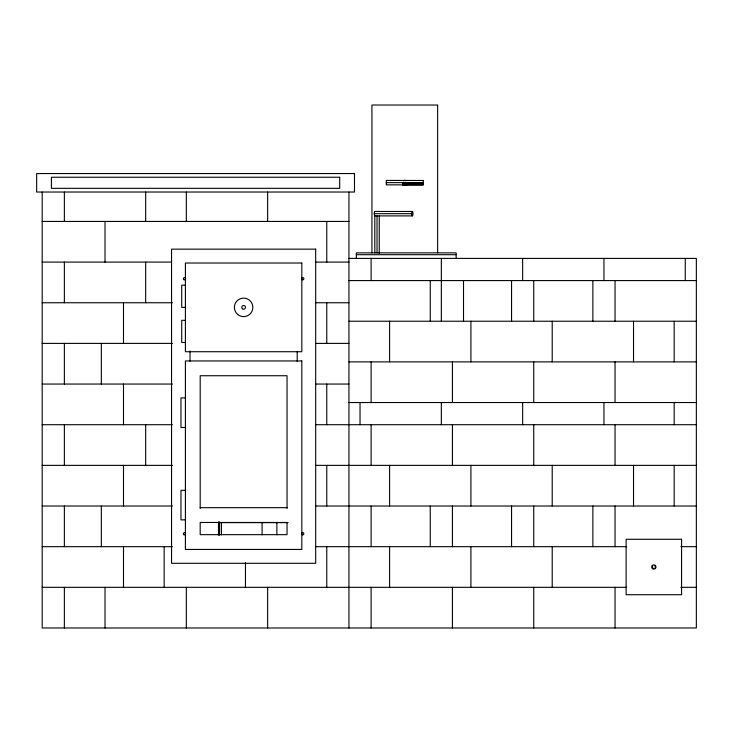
<?xml version="1.0" encoding="UTF-8"?>
<svg xmlns="http://www.w3.org/2000/svg" width="733" height="733" viewBox="0 0 733 733"><rect width="100%" height="100%" fill="white"/><g stroke="black" fill="none" stroke-linecap="round" stroke-linejoin="round"><path stroke-width="1.1" d="M404.79 184.853L405.349 184.78A2.217 2.199 -90 0 0 406.348 184.203A2.217 2.217 0 0 1 403.205 184.203M423.253 180.492L386.291 180.419L386.291 184.853L423.253 184.853L423.253 180.419M386.291 182.636L423.253 182.636M402.554 183.204L423.253 183.204M402.554 183.745L423.253 183.745M402.554 184.203L423.253 184.203M402.554 184.551L423.253 184.551M402.554 184.78L423.253 184.78M374.92 211.461L412.312 211.461A2.217 0.66 -90 0 1 412.972 213.679A2.217 0.66 90 0 1 412.312 215.896L374.82 215.896L374.82 252.821M375.085 211.535A2.217 0.66 -90 0 0 374.251 213.679L411.653 213.679A2.217 0.66 -90 0 1 412.312 211.461M42.193 221.439L348.945 221.439M356.339 254.699L456.128 254.699M348.945 258.401L696.35 258.401L696.35 627.979L42.193 627.979L42.193 192.083M42.193 262.093L171.43 262.093M315.337 262.093L348.945 262.093M348.945 280.574L696.35 280.574M185.403 285.192L181.711 285.192L181.711 307.365L185.403 307.365M42.193 302.747L172.402 302.747M315.685 302.747L348.945 302.747M185.403 320.303L181.711 320.303L181.711 342.476L185.403 342.476M348.945 321.228L696.35 321.228M42.193 343.401L172.402 343.401M315.685 343.401L348.945 343.401M348.945 361.882L696.35 361.882M42.193 384.055L172.402 384.055M315.685 384.055L348.945 384.055M185.403 397.918L180.969 397.918L180.969 427.476L185.403 427.476M348.945 402.536L696.35 402.536M42.193 424.709L172.402 424.709M315.685 424.709L696.35 424.709M42.193 465.363L172.402 465.363M315.685 465.363L696.35 465.363M185.403 490.313L180.969 490.313L180.969 519.871L185.403 519.871M42.193 506.017L172.402 506.017M315.685 506.017L696.35 506.017M200.191 507.676L287.043 507.676M219.194 522.647L288.17 522.647M42.193 546.671L172.328 546.671M315.318 546.671L626.651 546.671M680.829 546.671L696.35 546.671M42.193 587.325L626.651 587.325M680.829 587.325L696.35 587.325M404.79 180.419L405.349 180.492A2.217 2.199 -90 0 1 405.89 180.712A2.217 2.217 0 0 0 403.663 180.712M685.263 258.401L685.263 280.574M674.177 321.228L674.177 361.882M674.177 402.536L674.177 424.709M674.177 465.363L674.177 506.017M633.523 321.228L633.523 361.882M633.523 465.363L633.523 506.017M615.042 280.574L615.042 321.228M615.042 361.882L615.042 402.536M615.042 424.709L615.042 465.363M615.042 506.017L615.042 546.671M615.042 587.325L615.042 627.979M603.955 258.401L603.955 280.574M603.955 402.536L603.955 424.709M592.869 280.574L592.869 321.228M592.869 506.017L592.869 546.671M552.215 321.228L552.215 361.882M552.215 465.363L552.215 506.017M552.215 546.671L552.215 587.325M533.734 280.574L533.734 321.228M533.734 361.882L533.734 402.536M533.734 424.709L533.734 465.363M533.734 506.017L533.734 546.671M533.734 587.325L533.734 627.979M522.647 258.401L522.647 280.574M522.647 402.536L522.647 424.709M511.561 280.574L511.561 321.228M511.561 506.017L511.561 546.671M470.907 321.228L470.907 361.882M470.907 465.363L470.907 506.017M470.907 546.671L470.907 587.325M463.513 280.574L463.513 321.228M456.128 258.401L456.128 252.858L356.339 252.858L356.339 258.401M452.426 361.882L452.426 402.536M452.426 424.709L452.426 465.363M452.426 506.017L452.426 546.671M452.426 587.325L452.426 627.979M441.339 258.401L441.339 321.228M441.339 402.536L441.339 424.709M437.647 252.858L437.647 105.021L371.933 105.021L371.933 252.858M430.253 280.574L430.253 321.228M430.253 506.017L430.253 546.671M406.989 184.203L406.989 184.853M402.554 182.636L402.554 184.853M389.599 321.228L389.599 361.882M389.599 465.363L389.599 506.017M389.599 546.671L389.599 587.325M379.254 215.896L379.254 253.526M377.037 215.896L377.037 252.967M371.118 258.401L371.118 280.574M371.118 361.882L371.118 402.536M371.118 424.709L371.118 465.363M371.118 506.017L371.118 546.671M371.118 587.325L371.118 627.979M360.031 402.536L360.031 424.709M348.945 192.083L348.945 627.979M326.771 221.439L326.771 262.093M326.771 302.747L326.771 343.401M326.771 384.055L326.771 424.709M326.771 465.363L326.771 506.017M326.771 546.671L326.771 587.325M297.204 351.446L297.204 361.232M287.043 508.418L287.043 375.736L200.191 375.736L200.191 508.418M276.872 522.647L276.872 534.843M267.637 192.083L267.637 221.439M267.637 587.325L267.637 627.979M262.093 522.647L262.093 534.843M245.463 562.477L245.463 587.325M221.439 522.647L221.439 534.843M219.588 521.905L219.588 535.209M218.48 521.905L218.48 535.209M190.021 350.905L190.021 361.232M186.329 192.083L186.329 221.439M186.329 587.325L186.329 627.979M164.155 546.671L164.155 587.325M145.675 192.083L145.675 221.439M145.675 262.093L145.675 302.747M145.675 424.709L145.675 465.363M123.501 302.747L123.501 343.401M123.501 384.055L123.501 424.709M123.501 465.363L123.501 506.017M123.501 546.671L123.501 587.325M105.021 221.439L105.021 262.093M105.021 587.325L105.021 627.979M101.328 343.401L101.328 384.055M101.328 506.017L101.328 546.671M64.367 192.083L64.367 221.439M64.367 262.093L64.367 302.747M64.367 343.401L64.367 384.055M64.367 424.709L64.367 465.363M64.367 506.017L64.367 546.671M64.367 587.325L64.367 627.979M412.312 215.896A2.217 0.66 -90 0 1 411.653 213.679M375.085 215.823A2.217 0.66 -90 0 1 374.251 213.679M404.808 184.853A2.217 2.199 -90 0 1 403.242 184.203M403.7 180.712A2.217 2.199 -90 0 1 404.808 180.419M655.128 567.736A1.475 1.475 0 0 1 654.89 568.038M654.23 568.423A1.475 1.475 0 0 1 653.47 568.423M652.801 568.038A1.475 1.475 0 0 1 652.572 567.736M652.572 566.261A1.475 1.475 0 0 1 652.801 565.949M654.89 565.949A1.475 1.475 0 0 1 655.128 566.261M652.278 565.427L651.628 566.994L652.278 568.561L653.845 569.211L655.412 568.561L656.062 566.994L655.412 565.427L653.845 564.776L652.278 565.427M354.488 173.556L36.65 173.556L36.65 192.028L354.488 192.028L354.488 173.556M339.709 177.249L51.429 177.249L51.429 188.335L339.709 188.335L339.709 177.249M315.685 249.156L171.549 249.156L171.549 563.301L315.685 563.301L315.685 249.156M301.822 263.019L185.403 263.019L185.403 351.721L301.822 351.721L301.822 263.019M301.822 360.957L185.403 360.957L185.403 549.438L301.822 549.438L301.822 360.957M287.043 522.464L200.191 522.464L200.191 534.659L287.043 534.659L287.043 522.464M681.571 539.277L626.129 539.277L626.129 594.72L681.571 594.72L681.571 539.277M183.928 279.685A1.109 1.109 0 0 0 185.586 278.723A1.109 1.109 0 0 0 183.928 277.761A1.109 1.109 0 0 0 183.928 279.685M183.919 534.696A1.109 1.109 0 0 0 185.577 533.734A1.109 1.109 0 0 0 183.919 532.772A1.109 1.109 0 0 0 183.919 534.696M302.198 534.696A1.109 1.109 0 0 0 303.856 533.734A1.109 1.109 0 0 0 302.198 532.772A1.109 1.109 0 0 0 302.198 534.696M302.198 279.685A1.109 1.109 0 0 0 303.856 278.723A1.109 1.109 0 0 0 302.198 277.761A1.109 1.109 0 0 0 302.198 279.685M242.431 308.785A1.851 1.851 0 0 0 245.436 307.686A1.851 1.851 0 0 0 242.98 305.634A1.851 1.851 0 0 0 242.431 308.785M237.684 314.457A9.236 9.236 0 0 0 252.72 308.959A9.236 9.236 0 0 0 240.442 298.688A9.236 9.236 0 0 0 237.684 314.457"/></g></svg>
